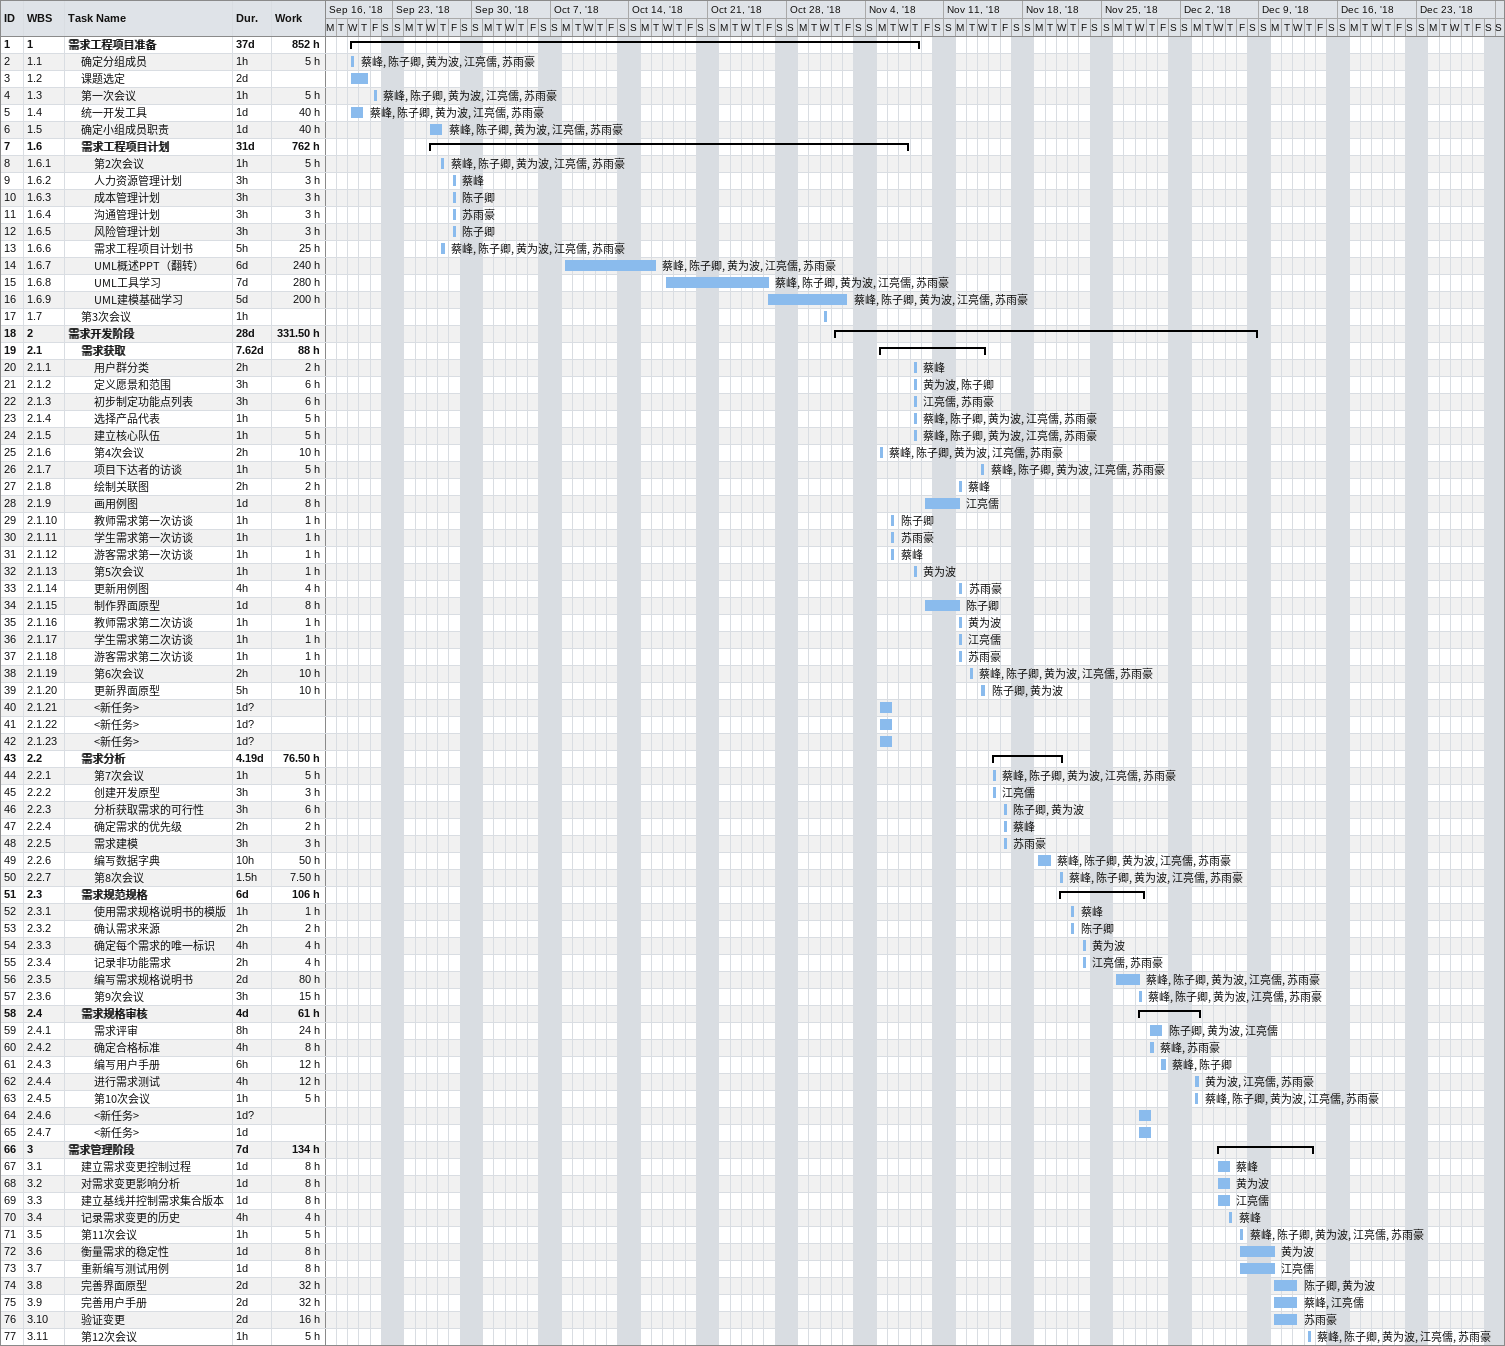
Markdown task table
| ID | WBS | Task | Duration | Start | Finish | Resources | Work (h) |
|---|---|---|---|---|---|---|---|
| 1 | 1 | **需求工程项目准备** | 37d | 2018-09-19 | 2018-11-08 |  | 852 |
| 2 | 1.1 | 确定分组成员 | 1h | 2018-09-19 | 2018-09-19 | 蔡峰, 陈子卿, 黄为波, 江亮儒, 苏雨豪 | 5 |
| 3 | 1.2 | 课题选定 | 2d | 2018-09-19 | 2018-09-20 |  |  |
| 4 | 1.3 | 第一次会议 | 1h | 2018-09-21 | 2018-09-21 | 蔡峰, 陈子卿, 黄为波, 江亮儒, 苏雨豪 | 5 |
| 5 | 1.4 | 统一开发工具 | 1d | 2018-09-19 | 2018-09-20 | 蔡峰, 陈子卿, 黄为波, 江亮儒, 苏雨豪 | 40 |
| 6 | 1.5 | 确定小组成员职责 | 1d | 2018-09-26 | 2018-09-27 | 蔡峰, 陈子卿, 黄为波, 江亮儒, 苏雨豪 | 40 |
| 7 | 1.6 | **需求工程项目计划** | 31d | 2018-09-26 | 2018-11-07 |  | 762 |
| 8 | 1.6.1 | 第2次会议 | 1h | 2018-09-27 | 2018-09-27 | 蔡峰, 陈子卿, 黄为波, 江亮儒, 苏雨豪 | 5 |
| 9 | 1.6.2 | 人力资源管理计划 | 3h | 2018-09-28 | 2018-09-28 | 蔡峰 | 3 |
| 10 | 1.6.3 | 成本管理计划 | 3h | 2018-09-28 | 2018-09-28 | 陈子卿 | 3 |
| 11 | 1.6.4 | 沟通管理计划 | 3h | 2018-09-28 | 2018-09-28 | 苏雨豪 | 3 |
| 12 | 1.6.5 | 风险管理计划 | 3h | 2018-09-28 | 2018-09-28 | 陈子卿 | 3 |
| 13 | 1.6.6 | 需求工程项目计划书 | 5h | 2018-09-27 | 2018-09-27 | 蔡峰, 陈子卿, 黄为波, 江亮儒, 苏雨豪 | 25 |
| 14 | 1.6.7 | UML概述PPT（翻转） | 6d | 2018-10-08 | 2018-10-16 | 蔡峰, 陈子卿, 黄为波, 江亮儒, 苏雨豪 | 240 |
| 15 | 1.6.8 | UML工具学习 | 7d | 2018-10-17 | 2018-10-26 | 蔡峰, 陈子卿, 黄为波, 江亮儒, 苏雨豪 | 280 |
| 16 | 1.6.9 | UML建模基础学习 | 5d | 2018-10-26 | 2018-11-02 | 蔡峰, 陈子卿, 黄为波, 江亮儒, 苏雨豪 | 200 |
| 17 | 1.7 | 第3次会议 | 1h | 2018-10-31 | 2018-10-31 |  |  |
| 18 | 2 | **需求开发阶段** | 28d | 2018-11-01 | 2018-12-08 |  | 331.50 |
| 19 | 2.1 | **需求获取** | 7.62d | 2018-11-05 | 2018-11-14 |  | 88 |
| 20 | 2.1.1 | 用户群分类 | 2h | 2018-11-08 | 2018-11-08 | 蔡峰 | 2 |
| 21 | 2.1.2 | 定义愿景和范围 | 3h | 2018-11-08 | 2018-11-08 | 黄为波, 陈子卿 | 6 |
| 22 | 2.1.3 | 初步制定功能点列表 | 3h | 2018-11-08 | 2018-11-08 | 江亮儒, 苏雨豪 | 6 |
| 23 | 2.1.4 | 选择产品代表 | 1h | 2018-11-08 | 2018-11-08 | 蔡峰, 陈子卿, 黄为波, 江亮儒, 苏雨豪 | 5 |
| 24 | 2.1.5 | 建立核心队伍 | 1h | 2018-11-08 | 2018-11-08 | 蔡峰, 陈子卿, 黄为波, 江亮儒, 苏雨豪 | 5 |
| 25 | 2.1.6 | 第4次会议 | 2h | 2018-11-05 | 2018-11-05 | 蔡峰, 陈子卿, 黄为波, 江亮儒, 苏雨豪 | 10 |
| 26 | 2.1.7 | 项目下达者的访谈 | 1h | 2018-11-14 | 2018-11-14 | 蔡峰, 陈子卿, 黄为波, 江亮儒, 苏雨豪 | 5 |
| 27 | 2.1.8 | 绘制关联图 | 2h | 2018-11-12 | 2018-11-12 | 蔡峰 | 2 |
| 28 | 2.1.9 | 画用例图 | 1d | 2018-11-09 | 2018-11-12 | 江亮儒 | 8 |
| 29 | 2.1.10 | 教师需求第一次访谈 | 1h | 2018-11-06 | 2018-11-06 | 陈子卿 | 1 |
| 30 | 2.1.11 | 学生需求第一次访谈 | 1h | 2018-11-06 | 2018-11-06 | 苏雨豪 | 1 |
| 31 | 2.1.12 | 游客需求第一次访谈 | 1h | 2018-11-06 | 2018-11-06 | 蔡峰 | 1 |
| 32 | 2.1.13 | 第5次会议 | 1h | 2018-11-08 | 2018-11-08 | 黄为波 | 1 |
| 33 | 2.1.14 | 更新用例图 | 4h | 2018-11-12 | 2018-11-12 | 苏雨豪 | 4 |
| 34 | 2.1.15 | 制作界面原型 | 1d | 2018-11-09 | 2018-11-12 | 陈子卿 | 8 |
| 35 | 2.1.16 | 教师需求第二次访谈 | 1h | 2018-11-12 | 2018-11-12 | 黄为波 | 1 |
| 36 | 2.1.17 | 学生需求第二次访谈 | 1h | 2018-11-12 | 2018-11-12 | 江亮儒 | 1 |
| 37 | 2.1.18 | 游客需求第二次访谈 | 1h | 2018-11-12 | 2018-11-12 | 苏雨豪 | 1 |
| 38 | 2.1.19 | 第6次会议 | 2h | 2018-11-13 | 2018-11-13 | 蔡峰, 陈子卿, 黄为波, 江亮儒, 苏雨豪 | 10 |
| 39 | 2.1.20 | 更新界面原型 | 5h | 2018-11-14 | 2018-11-14 | 陈子卿, 黄为波 | 10 |
| 40 | 2.1.21 | <新任务> | 1d? | 2018-11-05 | 2018-11-06 |  |  |
| 41 | 2.1.22 | <新任务> | 1d? | 2018-11-05 | 2018-11-06 |  |  |
| 42 | 2.1.23 | <新任务> | 1d? | 2018-11-05 | 2018-11-06 |  |  |
| 43 | 2.2 | **需求分析** | 4.19d | 2018-11-15 | 2018-11-21 |  | 76.50 |
| 44 | 2.2.1 | 第7次会议 | 1h | 2018-11-15 | 2018-11-15 | 蔡峰, 陈子卿, 黄为波, 江亮儒, 苏雨豪 | 5 |
| 45 | 2.2.2 | 创建开发原型 | 3h | 2018-11-15 | 2018-11-15 | 江亮儒 | 3 |
| 46 | 2.2.3 | 分析获取需求的可行性 | 3h | 2018-11-16 | 2018-11-16 | 陈子卿, 黄为波 | 6 |
| 47 | 2.2.4 | 确定需求的优先级 | 2h | 2018-11-16 | 2018-11-16 | 蔡峰 | 2 |
| 48 | 2.2.5 | 需求建模 | 3h | 2018-11-16 | 2018-11-16 | 苏雨豪 | 3 |
| 49 | 2.2.6 | 编写数据字典 | 10h | 2018-11-19 | 2018-11-20 | 蔡峰, 陈子卿, 黄为波, 江亮儒, 苏雨豪 | 50 |
| 50 | 2.2.7 | 第8次会议 | 1.5h | 2018-11-21 | 2018-11-21 | 蔡峰, 陈子卿, 黄为波, 江亮儒, 苏雨豪 | 7.50 |
| 51 | 2.3 | **需求规范规格** | 6d | 2018-11-21 | 2018-11-28 |  | 106 |
| 52 | 2.3.1 | 使用需求规格说明书的模版 | 1h | 2018-11-22 | 2018-11-22 | 蔡峰 | 1 |
| 53 | 2.3.2 | 确认需求来源 | 2h | 2018-11-22 | 2018-11-22 | 陈子卿 | 2 |
| 54 | 2.3.3 | 确定每个需求的唯一标识 | 4h | 2018-11-23 | 2018-11-23 | 黄为波 | 4 |
| 55 | 2.3.4 | 记录非功能需求 | 2h | 2018-11-23 | 2018-11-23 | 江亮儒, 苏雨豪 | 4 |
| 56 | 2.3.5 | 编写需求规格说明书 | 2d | 2018-11-26 | 2018-11-28 | 蔡峰, 陈子卿, 黄为波, 江亮儒, 苏雨豪 | 80 |
| 57 | 2.3.6 | 第9次会议 | 3h | 2018-11-28 | 2018-11-28 | 蔡峰, 陈子卿, 黄为波, 江亮儒, 苏雨豪 | 15 |
| 58 | 2.4 | **需求规格审核** | 4d | 2018-11-28 | 2018-12-03 |  | 61 |
| 59 | 2.4.1 | 需求评审 | 8h | 2018-11-29 | 2018-11-30 | 陈子卿, 黄为波, 江亮儒 | 24 |
| 60 | 2.4.2 | 确定合格标准 | 4h | 2018-11-29 | 2018-11-29 | 蔡峰, 苏雨豪 | 8 |
| 61 | 2.4.3 | 编写用户手册 | 6h | 2018-11-30 | 2018-11-30 | 蔡峰, 陈子卿 | 12 |
| 62 | 2.4.4 | 进行需求测试 | 4h | 2018-12-03 | 2018-12-03 | 黄为波, 江亮儒, 苏雨豪 | 12 |
| 63 | 2.4.5 | 第10次会议 | 1h | 2018-12-03 | 2018-12-03 | 蔡峰, 陈子卿, 黄为波, 江亮儒, 苏雨豪 | 5 |
| 64 | 2.4.6 | <新任务> | 1d? | 2018-11-28 | 2018-11-29 |  |  |
| 65 | 2.4.7 | <新任务> | 1d | 2018-11-28 | 2018-11-29 |  |  |
| 66 | 3 | **需求管理阶段** | 7d | 2018-12-05 | 2018-12-13 |  | 134 |
| 67 | 3.1 | 建立需求变更控制过程 | 1d | 2018-12-05 | 2018-12-06 | 蔡峰 | 8 |
| 68 | 3.2 | 对需求变更影响分析 | 1d | 2018-12-05 | 2018-12-06 | 黄为波 | 8 |
| 69 | 3.3 | 建立基线并控制需求集合版本 | 1d | 2018-12-05 | 2018-12-06 | 江亮儒 | 8 |
| 70 | 3.4 | 记录需求变更的历史 | 4h | 2018-12-06 | 2018-12-06 | 蔡峰 | 4 |
| 71 | 3.5 | 第11次会议 | 1h | 2018-12-07 | 2018-12-07 | 蔡峰, 陈子卿, 黄为波, 江亮儒, 苏雨豪 | 5 |
| 72 | 3.6 | 衡量需求的稳定性 | 1d | 2018-12-07 | 2018-12-10 | 黄为波 | 8 |
| 73 | 3.7 | 重新编写测试用例 | 1d | 2018-12-07 | 2018-12-10 | 江亮儒 | 8 |
| 74 | 3.8 | 完善界面原型 | 2d | 2018-12-10 | 2018-12-12 | 陈子卿, 黄为波 | 32 |
| 75 | 3.9 | 完善用户手册 | 2d | 2018-12-10 | 2018-12-12 | 蔡峰, 江亮儒 | 32 |
| 76 | 3.10 | 验证变更 | 2d | 2018-12-10 | 2018-12-12 | 苏雨豪 | 16 |
| 77 | 3.11 | 第12次会议 | 1h | 2018-12-13 | 2018-12-13 | 蔡峰, 陈子卿, 黄为波, 江亮儒, 苏雨豪 | 5 |
